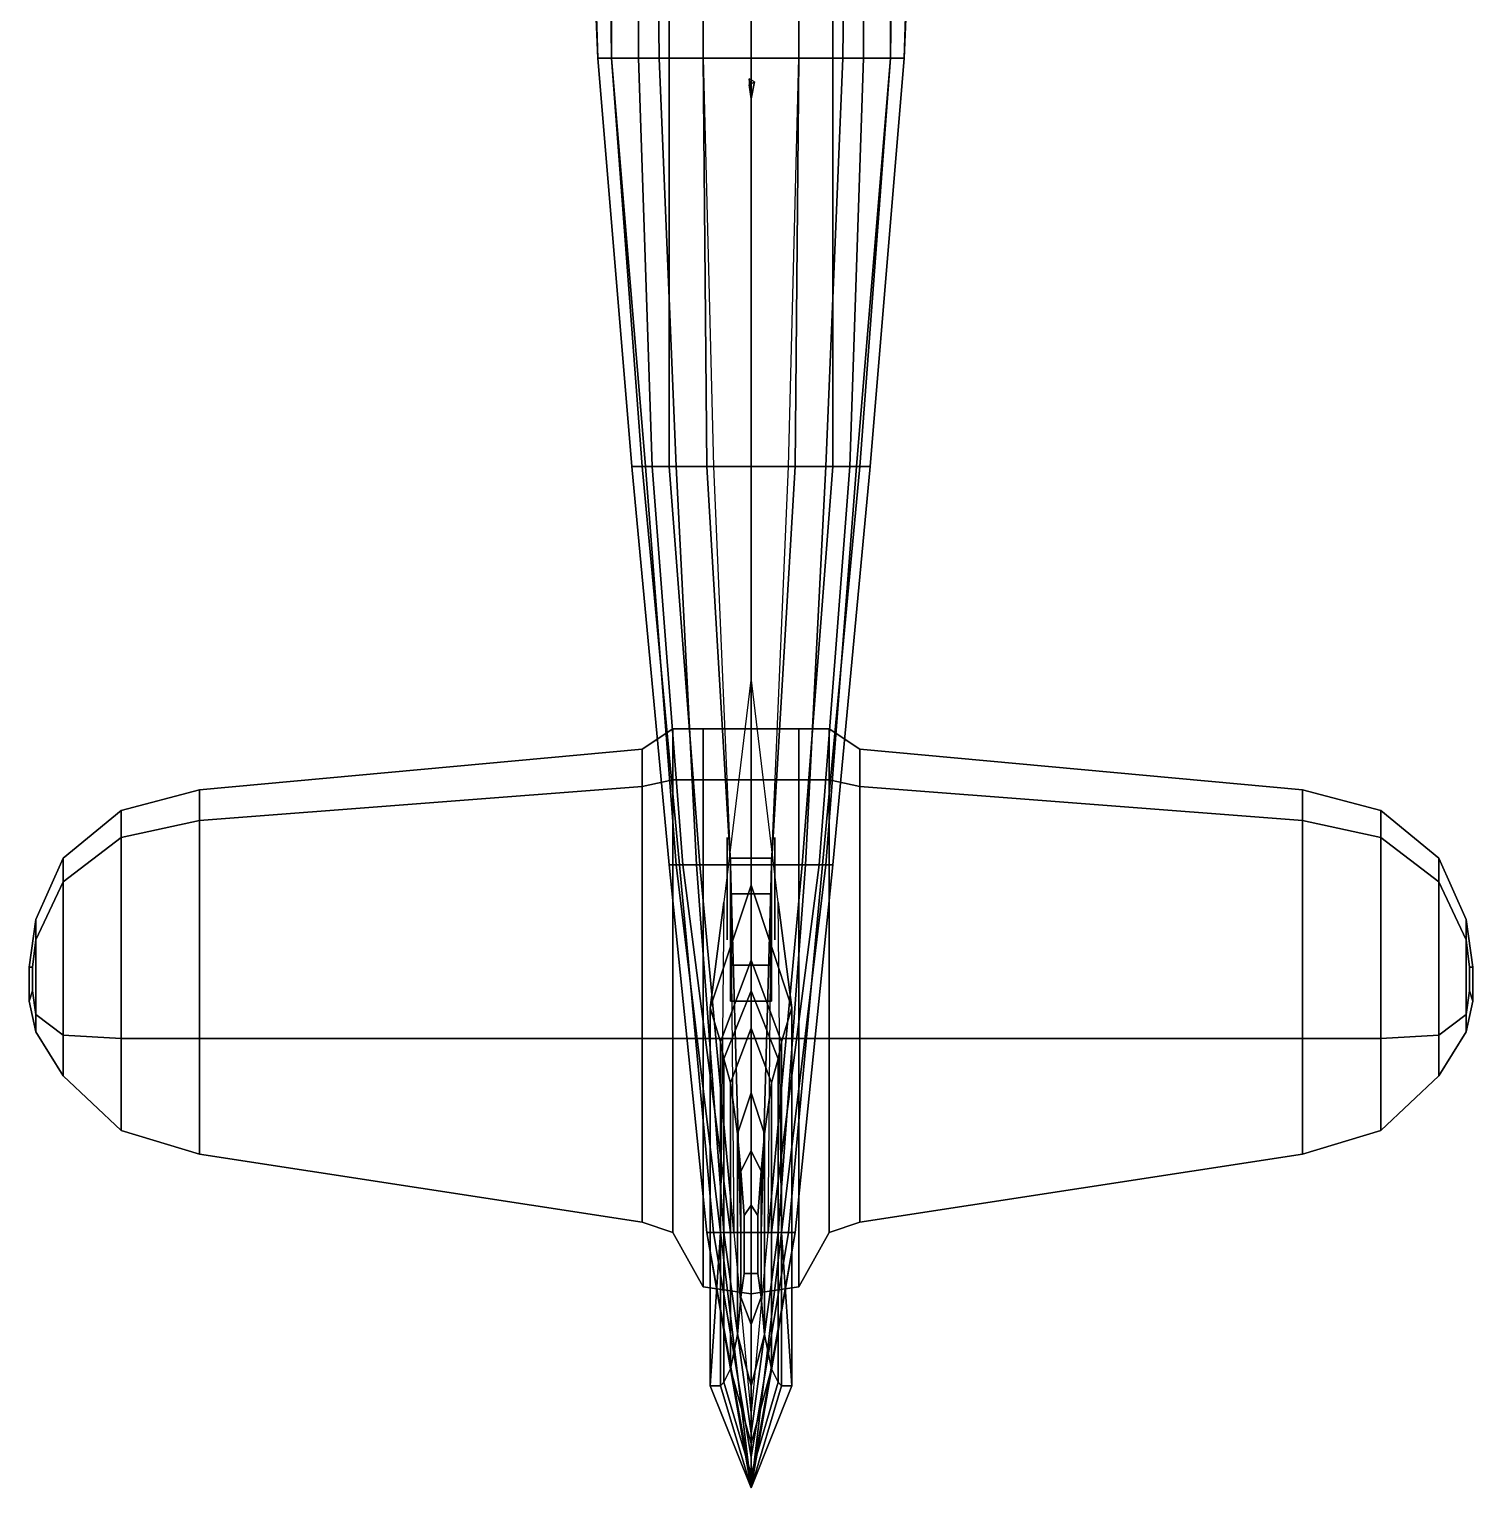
# Model space of a CAD drawing. Header units: millimetres. Extents: x -6.5 to 6.5, y -5 to 22.1.
# Drawn here: x -2.12 to 2.12, y -5.03 to -0.745 of the extents above; entities that cross this region are included whole.
import ezdxf

# ---------------------------------------------------------------- set-up
doc = ezdxf.new("R2010")
doc.units = ezdxf.units.MM
for name, color, linetype in [('shassis', 3, 'Continuous'), ('wheels', 2, 'Continuous'), ('wing1', 5, 'Continuous'), ('wing2', 6, 'Continuous')]:
    doc.layers.add(name, color=color, linetype=linetype)

msp = doc.modelspace()

# ---------------------------------------------------------------- linework, layer by layer
for points in [[(-0.49, 0.12, 2.16), (-0.41, 0.12, 1.85), (-0.41, -0.83, 1.94), (-0.45, -0.83, 2.26)], [(-0.48, 0.12, 2.42), (-0.49, 0.12, 2.16), (-0.45, -0.83, 2.26), (-0.45, -0.83, 2.36)], [(-0.42, 0.12, 2.63), (-0.48, 0.12, 2.42), (-0.45, -0.83, 2.36), (-0.41, -0.83, 2.55)], [(-0.33, 0.12, 2.81), (-0.42, 0.12, 2.63), (-0.41, -0.83, 2.55), (-0.33, -0.83, 2.73)], [(-0.41, 0.12, 1.85), (-0.28, 0.12, 1.66), (-0.27, -0.83, 1.71), (-0.41, -0.83, 1.94)], [(-0.24, 0.12, 2.91), (-0.33, 0.12, 2.81), (-0.33, -0.83, 2.73), (-0.24, -0.83, 2.83)], [(-0.28, 0.12, 1.66), (-0.14, 0.12, 1.56), (-0.14, -0.83, 1.62), (-0.27, -0.83, 1.71)], [(-0.14, 0.12, 2.98), (-0.24, 0.12, 2.91), (-0.24, -0.83, 2.83), (-0.14, -0.83, 2.9)], [(-0.14, 0.12, 1.56), (-0.14, -0.83, 1.62), (0, -0.83, 1.59), (0, 0.12, 1.53)], [(0, 0.12, 3.01), (-0.14, 0.12, 2.98), (-0.14, -0.83, 2.9), (0, -0.83, 2.93)], [(0.14, -0.83, 1.62), (0.14, 0.12, 1.56), (0, 0.12, 1.53), (0, -0.83, 1.59)], [(0, -0.83, 2.93), (0.14, -0.83, 2.9), (0.14, 0.12, 2.98), (0, 0.12, 3.01)], [(0.27, -0.83, 1.71), (0.14, -0.83, 1.62), (0.14, 0.12, 1.56), (0.28, 0.12, 1.66)], [(0.14, -0.83, 2.9), (0.24, -0.83, 2.83), (0.24, 0.12, 2.91), (0.14, 0.12, 2.98)], [(0.24, -0.83, 2.83), (0.33, -0.83, 2.73), (0.33, 0.12, 2.81), (0.24, 0.12, 2.91)], [(0.41, -0.83, 1.94), (0.27, -0.83, 1.71), (0.28, 0.12, 1.66), (0.41, 0.12, 1.85)], [(0.33, -0.83, 2.73), (0.41, -0.83, 2.55), (0.42, 0.12, 2.63), (0.33, 0.12, 2.81)], [(0.45, -0.83, 2.26), (0.41, -0.83, 1.94), (0.41, 0.12, 1.85), (0.49, 0.12, 2.16)], [(0.41, -0.83, 2.55), (0.45, -0.83, 2.36), (0.48, 0.12, 2.42), (0.42, 0.12, 2.63)], [(0.45, -0.83, 2.36), (0.45, -0.83, 2.26), (0.49, 0.12, 2.16), (0.48, 0.12, 2.42)], [(-0.45, -0.83, 2.26), (-0.41, -0.83, 1.94), (-0.32, -2.03, 1.99), (-0.35, -2.03, 2.16)], [(-0.45, -0.83, 2.36), (-0.45, -0.83, 2.26), (-0.35, -2.03, 2.16), (-0.35, -2.03, 2.41)], [(-0.41, -0.83, 2.55), (-0.45, -0.83, 2.36), (-0.35, -2.03, 2.41), (-0.31, -2.03, 2.52)], [(-0.41, -0.83, 1.94), (-0.27, -0.83, 1.71), (-0.22, -2.03, 1.82), (-0.32, -2.03, 1.99)], [(-0.33, -0.83, 2.73), (-0.41, -0.83, 2.55), (-0.31, -2.03, 2.52), (-0.29, -2.03, 2.59)], [(-0.24, -0.83, 2.83), (-0.33, -0.83, 2.73), (-0.29, -2.03, 2.59), (-0.24, -2.03, 2.69)], [(-0.27, -0.83, 1.71), (-0.14, -0.83, 1.62), (-0.11, -2.03, 1.72), (-0.22, -2.03, 1.82)], [(-0.14, -0.83, 2.9), (-0.24, -0.83, 2.83), (-0.24, -2.03, 2.69), (-0.13, -2.03, 2.8)], [(-0.14, -0.83, 1.62), (-0.11, -2.03, 1.72), (0, -2.03, 1.69), (0, -0.83, 1.59)], [(0, -0.83, 2.93), (-0.14, -0.83, 2.9), (-0.13, -2.03, 2.8), (0, -2.03, 2.84)], [(0.11, -2.03, 1.72), (0.14, -0.83, 1.62), (0, -0.83, 1.59), (0, -2.03, 1.69)], [(0, -2.03, 2.84), (0.13, -2.03, 2.8), (0.14, -0.83, 2.9), (0, -0.83, 2.93)], [(0.22, -2.03, 1.82), (0.11, -2.03, 1.72), (0.14, -0.83, 1.62), (0.27, -0.83, 1.71)], [(0.13, -2.03, 2.8), (0.24, -2.03, 2.69), (0.24, -0.83, 2.83), (0.14, -0.83, 2.9)], [(0.32, -2.03, 1.99), (0.22, -2.03, 1.82), (0.27, -0.83, 1.71), (0.41, -0.83, 1.94)], [(0.24, -2.03, 2.69), (0.29, -2.03, 2.59), (0.33, -0.83, 2.73), (0.24, -0.83, 2.83)], [(0.29, -2.03, 2.59), (0.31, -2.03, 2.52), (0.41, -0.83, 2.55), (0.33, -0.83, 2.73)], [(0.31, -2.03, 2.52), (0.35, -2.03, 2.41), (0.45, -0.83, 2.36), (0.41, -0.83, 2.55)], [(0.35, -2.03, 2.16), (0.32, -2.03, 1.99), (0.41, -0.83, 1.94), (0.45, -0.83, 2.26)], [(0.35, -2.03, 2.41), (0.35, -2.03, 2.16), (0.45, -0.83, 2.26), (0.45, -0.83, 2.36)], [(0.01, -0.9, 2.91), (-0.005, -0.8913, 2.91), (0, -0.95, 3.63)], [(-0.005, -0.8913, 2.91), (-0.005, -0.9087, 2.91), (0, -0.95, 3.63)], [(-0.005, -0.9087, 2.91), (0.01, -0.9, 2.91), (0, -0.95, 3.63)], [(-0.35, -2.03, 2.41), (-0.35, -2.03, 2.16), (-0.24, -3.2, 2.19), (-0.24, -3.2, 2.35)], [(-0.31, -2.03, 2.52), (-0.35, -2.03, 2.41), (-0.24, -3.2, 2.35), (-0.22, -3.2, 2.46)], [(-0.35, -2.03, 2.16), (-0.32, -2.03, 1.99), (-0.21, -3.2, 2.05), (-0.24, -3.2, 2.19)], [(-0.32, -2.03, 1.99), (-0.22, -2.03, 1.82), (-0.16, -3.2, 1.92), (-0.21, -3.2, 2.05)], [(-0.29, -2.03, 2.59), (-0.31, -2.03, 2.52), (-0.22, -3.2, 2.46), (-0.2, -3.2, 2.55)], [(-0.24, -2.03, 2.69), (-0.29, -2.03, 2.59), (-0.2, -3.2, 2.55), (-0.15, -3.2, 2.63)], [(-0.13, -2.03, 2.8), (-0.24, -2.03, 2.69), (-0.15, -3.2, 2.63), (-0.06, -3.2, 2.73)], [(-0.22, -2.03, 1.82), (-0.11, -2.03, 1.72), (-0.06, -3.2, 1.81), (-0.16, -3.2, 1.92)], [(0, -2.03, 2.84), (-0.13, -2.03, 2.8), (-0.06, -3.2, 2.73), (0, -3.2, 2.75)], [(-0.11, -2.03, 1.72), (-0.06, -3.2, 1.81), (0, -3.2, 1.78), (0, -2.03, 1.69)], [(0.06, -3.2, 1.81), (0.11, -2.03, 1.72), (0, -2.03, 1.69), (0, -3.2, 1.78)], [(0, -3.2, 2.75), (0.06, -3.2, 2.73), (0.13, -2.03, 2.8), (0, -2.03, 2.84)], [(0.16, -3.2, 1.92), (0.06, -3.2, 1.81), (0.11, -2.03, 1.72), (0.22, -2.03, 1.82)], [(0.06, -3.2, 2.73), (0.15, -3.2, 2.63), (0.24, -2.03, 2.69), (0.13, -2.03, 2.8)], [(0.15, -3.2, 2.63), (0.2, -3.2, 2.55), (0.29, -2.03, 2.59), (0.24, -2.03, 2.69)], [(0.21, -3.2, 2.05), (0.16, -3.2, 1.92), (0.22, -2.03, 1.82), (0.32, -2.03, 1.99)], [(0.2, -3.2, 2.55), (0.22, -3.2, 2.46), (0.31, -2.03, 2.52), (0.29, -2.03, 2.59)], [(0.24, -3.2, 2.19), (0.21, -3.2, 2.05), (0.32, -2.03, 1.99), (0.35, -2.03, 2.16)], [(0.22, -3.2, 2.46), (0.24, -3.2, 2.35), (0.35, -2.03, 2.41), (0.31, -2.03, 2.52)], [(0.24, -3.2, 2.35), (0.24, -3.2, 2.19), (0.35, -2.03, 2.16), (0.35, -2.03, 2.41)], [(0, -3.26, 2.79), (0, -2.65, 2.28), (-0.08, -3.31, 2.28), (-0.12, -3.62, 2.79)], [(0.12, -3.62, 2.79), (0.08, -3.31, 2.28), (0, -2.65, 2.28), (0, -3.26, 2.79)], [(-0.24, -3.2, 2.19), (-0.21, -3.2, 2.05), (-0.11, -4.28, 1.94), (-0.13, -4.28, 2.06)], [(-0.22, -3.2, 2.46), (-0.24, -3.2, 2.35), (-0.13, -4.28, 2.13), (-0.09, -4.28, 2.19)], [(-0.24, -3.2, 2.35), (-0.24, -3.2, 2.19), (-0.13, -4.28, 2.06), (-0.13, -4.28, 2.13)], [(-0.2, -3.2, 2.55), (-0.22, -3.2, 2.46), (-0.09, -4.28, 2.19), (-0.06, -4.28, 2.23)], [(-0.21, -3.2, 2.05), (-0.16, -3.2, 1.92), (-0.08, -4.28, 1.85), (-0.11, -4.28, 1.94)], [(-0.15, -3.2, 2.63), (-0.2, -3.2, 2.55), (-0.06, -4.28, 2.23), (-0.05, -4.28, 2.24)], [(-0.16, -3.2, 1.92), (-0.06, -3.2, 1.81), (-0.05, -4.28, 1.81), (-0.08, -4.28, 1.85)], [(-0.06, -3.2, 2.73), (-0.15, -3.2, 2.63), (-0.05, -4.28, 2.24), (-0.03, -4.28, 2.26)], [(-0.06, -3.2, 1.81), (-0.05, -4.28, 1.81), (0, -4.28, 1.78), (0, -3.2, 1.78)], [(0, -3.2, 2.75), (-0.06, -3.2, 2.73), (-0.03, -4.28, 2.26), (0, -4.28, 2.29)], [(0.05, -4.28, 1.81), (0.06, -3.2, 1.81), (0, -3.2, 1.78), (0, -4.28, 1.78)], [(0, -4.28, 2.29), (0.03, -4.28, 2.26), (0.06, -3.2, 2.73), (0, -3.2, 2.75)], [(0.03, -4.28, 2.26), (0.05, -4.28, 2.24), (0.15, -3.2, 2.63), (0.06, -3.2, 2.73)], [(0.08, -4.28, 1.85), (0.05, -4.28, 1.81), (0.06, -3.2, 1.81), (0.16, -3.2, 1.92)], [(0.05, -4.28, 2.24), (0.06, -4.28, 2.23), (0.2, -3.2, 2.55), (0.15, -3.2, 2.63)], [(0.06, -4.28, 2.23), (0.09, -4.28, 2.19), (0.22, -3.2, 2.46), (0.2, -3.2, 2.55)], [(0.11, -4.28, 1.94), (0.08, -4.28, 1.85), (0.16, -3.2, 1.92), (0.21, -3.2, 2.05)], [(0.09, -4.28, 2.19), (0.13, -4.28, 2.13), (0.24, -3.2, 2.35), (0.22, -3.2, 2.46)], [(0.13, -4.28, 2.06), (0.11, -4.28, 1.94), (0.21, -3.2, 2.05), (0.24, -3.2, 2.19)], [(0.13, -4.28, 2.13), (0.13, -4.28, 2.06), (0.24, -3.2, 2.19), (0.24, -3.2, 2.35)], [(0, -3.48, 3.26), (0, -3.26, 2.79), (-0.12, -3.62, 2.79), (-0.09, -3.72, 3.26)], [(0.09, -3.72, 3.26), (0.12, -3.62, 2.79), (0, -3.26, 2.79), (0, -3.48, 3.26)], [(-0.08, -3.31, 2.28), (-0.09, -4.28, 2.19), (-0.12, -4.73, 2.79), (-0.12, -3.62, 2.79)], [(0.12, -4.73, 2.79), (0.09, -4.28, 2.19), (0.08, -3.31, 2.28), (0.12, -3.62, 2.79)], [(0, -3.57, 3.41), (0, -3.48, 3.26), (-0.09, -3.72, 3.26), (-0.08, -3.77, 3.41)], [(0.08, -3.77, 3.41), (0.09, -3.72, 3.26), (0, -3.48, 3.26), (0, -3.57, 3.41)], [(0, -3.68, 3.57), (0, -3.57, 3.41), (-0.08, -3.77, 3.41), (-0.06, -3.84, 3.57)], [(0.06, -3.84, 3.57), (0.08, -3.77, 3.41), (0, -3.57, 3.41), (0, -3.68, 3.57)], [(-0.12, -3.62, 2.79), (-0.12, -4.73, 2.79), (-0.09, -4.73, 3.26), (-0.09, -3.72, 3.26)], [(0.09, -4.73, 3.26), (0.12, -4.73, 2.79), (0.12, -3.62, 2.79), (0.09, -3.72, 3.26)], [(0, -3.87, 3.76), (0, -3.68, 3.57), (-0.06, -3.84, 3.57), (-0.04, -3.99, 3.76)], [(0.04, -3.99, 3.76), (0.06, -3.84, 3.57), (0, -3.68, 3.57), (0, -3.87, 3.76)], [(-0.09, -3.72, 3.26), (-0.09, -4.73, 3.26), (-0.08, -4.72, 3.41), (-0.08, -3.77, 3.41)], [(0.08, -4.72, 3.41), (0.09, -4.73, 3.26), (0.09, -3.72, 3.26), (0.08, -3.77, 3.41)], [(-0.08, -3.77, 3.41), (-0.08, -4.72, 3.41), (-0.06, -4.68, 3.57), (-0.06, -3.84, 3.57)], [(0.06, -4.68, 3.57), (0.08, -4.72, 3.41), (0.08, -3.77, 3.41), (0.06, -3.84, 3.57)], [(-0.06, -3.84, 3.57), (-0.06, -4.68, 3.57), (-0.04, -4.58, 3.76), (-0.04, -3.99, 3.76)], [(0.04, -4.58, 3.76), (0.06, -4.68, 3.57), (0.06, -3.84, 3.57), (0.04, -3.99, 3.76)], [(0, -4.04, 3.86), (0, -3.87, 3.76), (-0.04, -3.99, 3.76), (-0.03, -4.1, 3.86)], [(0.03, -4.1, 3.86), (0.04, -3.99, 3.76), (0, -3.87, 3.76), (0, -4.04, 3.86)], [(-0.04, -3.99, 3.76), (-0.04, -4.58, 3.76), (-0.03, -4.47, 3.86), (-0.03, -4.1, 3.86)], [(0.03, -4.47, 3.86), (0.04, -4.58, 3.76), (0.04, -3.99, 3.76), (0.03, -4.1, 3.86)], [(0, -4.2, 3.91), (0, -4.04, 3.86), (-0.03, -4.1, 3.86), (-0.02, -4.23, 3.9)], [(0.02, -4.23, 3.9), (0.03, -4.1, 3.86), (0, -4.04, 3.86), (0, -4.2, 3.91)], [(-0.03, -4.1, 3.86), (-0.03, -4.47, 3.86), (-0.02, -4.4, 3.9), (-0.02, -4.23, 3.9)], [(0.02, -4.4, 3.9), (0.03, -4.47, 3.86), (0.03, -4.1, 3.86), (0.02, -4.23, 3.9)], [(-0.02, -4.23, 3.9), (-0.02, -4.4, 3.9), (0, -4.4, 3.91), (0, -4.2, 3.91)], [(0, -4.2, 3.91), (0, -4.4, 3.91), (0.02, -4.4, 3.9), (0.02, -4.23, 3.9)], [(-0.09, -4.28, 2.19), (-0.13, -4.28, 2.13), (0, -5.03, 2.13), (0, -5.03, 2.19)], [(-0.13, -4.28, 2.13), (-0.13, -4.28, 2.06), (0, -5.01, 2.06), (0, -5.03, 2.13)], [(-0.13, -4.28, 2.06), (-0.11, -4.28, 1.94), (0, -4.94, 1.94), (0, -5.01, 2.06)], [(-0.12, -4.73, 2.79), (-0.09, -4.28, 2.19), (0, -5.03, 2.19), (0, -5.03, 2.79)], [(-0.11, -4.28, 1.94), (-0.08, -4.28, 1.85), (0, -4.87, 1.85), (0, -4.94, 1.94)], [(-0.08, -4.28, 1.85), (-0.05, -4.28, 1.81), (0, -4.82, 1.81), (0, -4.87, 1.85)], [(-0.05, -4.28, 1.81), (0, -4.82, 1.81), (0, -4.75, 1.78), (0, -4.28, 1.78)], [(0, -5.03, 2.13), (0, -5.01, 2.06), (0.13, -4.28, 2.06), (0.13, -4.28, 2.13)], [(0, -5.03, 2.19), (0, -5.03, 2.13), (0.13, -4.28, 2.13), (0.09, -4.28, 2.19)], [(0, -4.87, 1.85), (0, -4.82, 1.81), (0.05, -4.28, 1.81), (0.08, -4.28, 1.85)], [(0, -4.94, 1.94), (0, -4.87, 1.85), (0.08, -4.28, 1.85), (0.11, -4.28, 1.94)], [(0, -4.82, 1.81), (0.05, -4.28, 1.81), (0, -4.28, 1.78), (0, -4.75, 1.78)], [(0, -5.01, 2.06), (0, -4.94, 1.94), (0.11, -4.28, 1.94), (0.13, -4.28, 2.06)], [(0, -5.03, 2.79), (0, -5.03, 2.19), (0.09, -4.28, 2.19), (0.12, -4.73, 2.79)], [(-0.02, -4.4, 3.9), (-0.03, -4.47, 3.86), (0, -4.55, 3.86), (0, -4.4, 3.91)], [(0, -4.4, 3.91), (0, -4.55, 3.86), (0.03, -4.47, 3.86), (0.02, -4.4, 3.9)], [(-0.03, -4.47, 3.86), (-0.04, -4.58, 3.76), (0, -4.73, 3.76), (0, -4.55, 3.86)], [(0, -4.55, 3.86), (0, -4.73, 3.76), (0.04, -4.58, 3.76), (0.03, -4.47, 3.86)], [(-0.04, -4.58, 3.76), (-0.06, -4.68, 3.57), (0, -4.9, 3.57), (0, -4.73, 3.76)], [(0, -4.73, 3.76), (0, -4.9, 3.57), (0.06, -4.68, 3.57), (0.04, -4.58, 3.76)], [(-0.06, -4.68, 3.57), (-0.08, -4.72, 3.41), (0, -4.99, 3.41), (0, -4.9, 3.57)], [(0, -4.9, 3.57), (0, -4.99, 3.41), (0.08, -4.72, 3.41), (0.06, -4.68, 3.57)], [(-0.09, -4.73, 3.26), (-0.12, -4.73, 2.79), (0, -5.03, 2.79), (0, -5.03, 3.26)], [(-0.08, -4.72, 3.41), (-0.09, -4.73, 3.26), (0, -5.03, 3.26), (0, -4.99, 3.41)], [(0, -4.99, 3.41), (0, -5.03, 3.26), (0.09, -4.73, 3.26), (0.08, -4.72, 3.41)], [(0, -5.03, 3.26), (0, -5.03, 2.79), (0.12, -4.73, 2.79), (0.09, -4.73, 3.26)]]:
    msp.add_3dface(points)
at = {"layer": 'shassis'}
for points in [[(-0.07, -3.12, 1.68), (-0.07, -3.12, 1.81), (-0.07, -3.28, 1.81), (-0.07, -3.28, 1.76)], [(-0.07, -3.17, 1.63), (-0.07, -3.12, 1.68), (-0.07, -3.28, 1.76), (-0.07, -3.23, 1.69)], [(0.07, -3.12, 1.68), (0.07, -3.12, 1.81), (0.07, -3.28, 1.81), (0.07, -3.28, 1.76)], [(0.07, -3.17, 1.63), (0.07, -3.12, 1.68), (0.07, -3.28, 1.76), (0.07, -3.23, 1.69)], [(-0.07, -3.4, 1.48), (-0.07, -3.17, 1.63), (-0.07, -3.23, 1.6919), (-0.07, -3.42, 1.53)], [(0.07, -3.4, 1.48), (0.07, -3.17, 1.63), (0.07, -3.23, 1.6919), (0.07, -3.42, 1.53)]]:
    msp.add_3dface(points, dxfattribs=at)
at = {"layer": 'wheels'}
for points in [[(-0.06, -3.495, 1.3281), (-0.06, -3.285, 1.6919), (-0.06, -3.18, 1.51), (-0.06, -3.285, 1.3281)], [(0.06, -3.18, 1.51), (0.06, -3.285, 1.3281), (-0.06, -3.285, 1.3281), (-0.06, -3.18, 1.51)], [(0.06, -3.285, 1.6919), (0.06, -3.18, 1.51), (-0.06, -3.18, 1.51), (-0.06, -3.285, 1.6919)], [(0.06, -3.285, 1.3281), (0.06, -3.18, 1.51), (0.06, -3.285, 1.6919), (0.06, -3.495, 1.3281)], [(-0.06, -3.6, 1.51), (-0.06, -3.495, 1.6919), (-0.06, -3.285, 1.6919), (-0.06, -3.495, 1.3281)], [(0.06, -3.285, 1.3281), (0.06, -3.495, 1.3281), (-0.06, -3.495, 1.3281), (-0.06, -3.285, 1.3281)], [(0.06, -3.495, 1.6919), (0.06, -3.285, 1.6919), (-0.06, -3.285, 1.6919), (-0.06, -3.495, 1.6919)], [(0.06, -3.495, 1.3281), (0.06, -3.285, 1.6919), (0.06, -3.495, 1.6919), (0.06, -3.6, 1.51)], [(0.06, -3.495, 1.3281), (0.06, -3.6, 1.51), (-0.06, -3.6, 1.51), (-0.06, -3.495, 1.3281)], [(0.06, -3.6, 1.51), (0.06, -3.495, 1.6919), (-0.06, -3.495, 1.6919), (-0.06, -3.6, 1.51)]]:
    msp.add_3dface(points, dxfattribs=at)
at = {"layer": 'wing1'}
for points in [[(-0.32, -2.97, 2.58), (-0.23, -2.95, 2.59), (-0.23, -2.8, 2.47), (-0.32, -2.86, 2.47)], [(-0.32, -2.86, 2.47), (-0.23, -2.8, 2.47), (-0.23, -2.95, 2.36), (-0.32, -2.97, 2.38)], [(-0.23, -2.95, 2.59), (-0.14, -2.95, 2.61), (-0.14, -2.8, 2.47), (-0.23, -2.8, 2.47)], [(-0.23, -2.8, 2.47), (-0.14, -2.8, 2.47), (-0.14, -2.95, 2.34), (-0.23, -2.95, 2.36)], [(-0.14, -2.95, 2.61), (0, -2.95, 2.77), (0, -2.8, 2.47), (-0.14, -2.8, 2.47)], [(-0.14, -2.8, 2.47), (0, -2.8, 2.47), (0, -2.95, 2.18), (-0.14, -2.95, 2.34)], [(-1.62, -3.07, 2.58), (-0.32, -2.97, 2.58), (-0.32, -2.86, 2.47), (-1.62, -2.98, 2.49)], [(-1.62, -2.98, 2.49), (-0.32, -2.86, 2.47), (-0.32, -2.97, 2.38), (-1.62, -3.07, 2.4)], [(-0.23, -3.71, 2.59), (-0.23, -2.95, 2.59), (-0.32, -2.97, 2.58), (-0.32, -3.71, 2.58)], [(-0.32, -2.97, 2.38), (-0.23, -2.95, 2.36), (-0.23, -3.71, 2.36), (-0.32, -3.71, 2.38)], [(-0.14, -3.71, 2.61), (-0.14, -2.95, 2.61), (-0.23, -2.95, 2.59), (-0.23, -3.71, 2.59)], [(-0.23, -2.95, 2.36), (-0.14, -2.95, 2.34), (-0.14, -3.71, 2.34), (-0.23, -3.71, 2.36)], [(0, -3.71, 2.77), (0, -2.95, 2.77), (-0.14, -2.95, 2.61), (-0.14, -3.71, 2.61)], [(-0.14, -2.95, 2.34), (0, -2.95, 2.18), (0, -3.71, 2.18), (-0.14, -3.71, 2.34)], [(-1.85, -3.12, 2.58), (-1.62, -3.07, 2.58), (-1.62, -2.98, 2.49), (-1.85, -3.04, 2.5)], [(-1.85, -3.04, 2.5), (-1.62, -2.98, 2.49), (-1.62, -3.07, 2.4), (-1.85, -3.12, 2.42)], [(-0.32, -3.71, 2.58), (-0.32, -2.97, 2.58), (-1.62, -3.07, 2.58), (-1.62, -3.71, 2.58)], [(-1.62, -3.07, 2.4), (-0.32, -2.97, 2.38), (-0.32, -3.71, 2.38), (-1.62, -3.71, 2.4)], [(-2.02, -3.25, 2.55), (-1.85, -3.12, 2.58), (-1.85, -3.04, 2.5), (-2.02, -3.18, 2.5)], [(-2.02, -3.18, 2.5), (-1.85, -3.04, 2.5), (-1.85, -3.12, 2.42), (-2.02, -3.25, 2.45)], [(-1.62, -3.71, 2.58), (-1.62, -3.07, 2.58), (-1.85, -3.12, 2.58), (-1.85, -3.71, 2.58)], [(-1.85, -3.12, 2.42), (-1.62, -3.07, 2.4), (-1.62, -3.71, 2.4), (-1.85, -3.71, 2.42)], [(-1.85, -3.71, 2.58), (-1.85, -3.12, 2.58), (-2.02, -3.25, 2.55), (-2.02, -3.7, 2.55)], [(-2.02, -3.25, 2.45), (-1.85, -3.12, 2.42), (-1.85, -3.71, 2.42), (-2.02, -3.7, 2.45)], [(-2.1, -3.42, 2.54), (-2.02, -3.25, 2.55), (-2.02, -3.18, 2.5), (-2.1, -3.36, 2.51)], [(-2.1, -3.36, 2.51), (-2.02, -3.18, 2.5), (-2.02, -3.25, 2.45), (-2.1, -3.42, 2.49)], [(-2.02, -3.7, 2.55), (-2.02, -3.25, 2.55), (-2.1, -3.42, 2.54), (-2.1, -3.64, 2.54)], [(-2.1, -3.42, 2.49), (-2.02, -3.25, 2.45), (-2.02, -3.7, 2.45), (-2.1, -3.64, 2.49)], [(-2.11, -3.5, 2.53), (-2.1, -3.42, 2.54), (-2.1, -3.36, 2.51), (-2.12, -3.5, 2.51)], [(-2.12, -3.5, 2.51), (-2.1, -3.36, 2.51), (-2.1, -3.42, 2.49), (-2.11, -3.5, 2.5)], [(-2.1, -3.64, 2.54), (-2.1, -3.42, 2.54), (-2.11, -3.5, 2.53), (-2.11, -3.57, 2.53)], [(-2.11, -3.5, 2.5), (-2.1, -3.42, 2.49), (-2.1, -3.64, 2.49), (-2.11, -3.57, 2.5)], [(-2.11, -3.57, 2.53), (-2.11, -3.5, 2.53), (-2.12, -3.5, 2.51), (-2.12, -3.6, 2.51)], [(-2.12, -3.6, 2.51), (-2.12, -3.5, 2.51), (-2.11, -3.5, 2.5), (-2.11, -3.57, 2.5)], [(-2.12, -3.6, 2.51), (-2.1, -3.69, 2.51), (-2.1, -3.64, 2.54), (-2.11, -3.57, 2.53)], [(-2.11, -3.57, 2.5), (-2.1, -3.64, 2.49), (-2.1, -3.69, 2.51), (-2.12, -3.6, 2.51)], [(-2.1, -3.69, 2.51), (-2.02, -3.82, 2.5), (-2.02, -3.7, 2.55), (-2.1, -3.64, 2.54)], [(-2.1, -3.64, 2.49), (-2.02, -3.7, 2.45), (-2.02, -3.82, 2.5), (-2.1, -3.69, 2.51)], [(-2.02, -3.82, 2.5), (-1.85, -3.98, 2.5), (-1.85, -3.71, 2.58), (-2.02, -3.7, 2.55)], [(-2.02, -3.7, 2.45), (-1.85, -3.71, 2.42), (-1.85, -3.98, 2.5), (-2.02, -3.82, 2.5)], [(-1.85, -3.98, 2.5), (-1.62, -4.05, 2.49), (-1.62, -3.71, 2.58), (-1.85, -3.71, 2.58)], [(-1.85, -3.71, 2.42), (-1.62, -3.71, 2.4), (-1.62, -4.05, 2.49), (-1.85, -3.98, 2.5)], [(-1.62, -4.05, 2.49), (-0.32, -4.25, 2.47), (-0.32, -3.71, 2.58), (-1.62, -3.71, 2.58)], [(-1.62, -3.71, 2.4), (-0.32, -3.71, 2.38), (-0.32, -4.25, 2.47), (-1.62, -4.05, 2.49)], [(-0.32, -4.25, 2.47), (-0.23, -4.28, 2.47), (-0.23, -3.71, 2.59), (-0.32, -3.71, 2.58)], [(-0.32, -3.71, 2.38), (-0.23, -3.71, 2.36), (-0.23, -4.28, 2.47), (-0.32, -4.25, 2.47)], [(-0.23, -4.28, 2.47), (-0.14, -4.44, 2.47), (-0.14, -3.71, 2.61), (-0.23, -3.71, 2.59)], [(-0.23, -3.71, 2.36), (-0.14, -3.71, 2.34), (-0.14, -4.44, 2.47), (-0.23, -4.28, 2.47)], [(-0.14, -4.44, 2.47), (0, -4.46, 2.47), (0, -3.71, 2.77), (-0.14, -3.71, 2.61)], [(-0.14, -3.71, 2.34), (0, -3.71, 2.18), (0, -4.46, 2.47), (-0.14, -4.44, 2.47)]]:
    msp.add_3dface(points, dxfattribs=at)
at = {"layer": 'wing2'}
for points in [[(0.14, -2.8, 2.47), (0, -2.8, 2.47), (0, -2.95, 2.18), (0.14, -2.95, 2.34)], [(0.14, -2.95, 2.61), (0, -2.95, 2.77), (0, -2.8, 2.47), (0.14, -2.8, 2.47)], [(0.23, -2.95, 2.59), (0.14, -2.95, 2.61), (0.14, -2.8, 2.47), (0.23, -2.8, 2.47)], [(0.23, -2.8, 2.47), (0.14, -2.8, 2.47), (0.14, -2.95, 2.34), (0.23, -2.95, 2.36)], [(0.32, -2.97, 2.58), (0.23, -2.95, 2.59), (0.23, -2.8, 2.47), (0.32, -2.86, 2.47)], [(0.32, -2.86, 2.47), (0.23, -2.8, 2.47), (0.23, -2.95, 2.36), (0.32, -2.97, 2.38)], [(1.62, -3.07, 2.58), (0.32, -2.97, 2.58), (0.32, -2.86, 2.47), (1.62, -2.98, 2.49)], [(1.62, -2.98, 2.49), (0.32, -2.86, 2.47), (0.32, -2.97, 2.38), (1.62, -3.07, 2.4)], [(0.14, -2.95, 2.34), (0, -2.95, 2.18), (0, -3.71, 2.18), (0.14, -3.71, 2.34)], [(0, -3.71, 2.77), (0, -2.95, 2.77), (0.14, -2.95, 2.61), (0.14, -3.71, 2.61)], [(0.23, -2.95, 2.36), (0.14, -2.95, 2.34), (0.14, -3.71, 2.34), (0.23, -3.71, 2.36)], [(0.14, -3.71, 2.61), (0.14, -2.95, 2.61), (0.23, -2.95, 2.59), (0.23, -3.71, 2.59)], [(0.32, -2.97, 2.38), (0.23, -2.95, 2.36), (0.23, -3.71, 2.36), (0.32, -3.71, 2.38)], [(0.23, -3.71, 2.59), (0.23, -2.95, 2.59), (0.32, -2.97, 2.58), (0.32, -3.71, 2.58)], [(1.62, -3.07, 2.4), (0.32, -2.97, 2.38), (0.32, -3.71, 2.38), (1.62, -3.71, 2.4)], [(0.32, -3.71, 2.58), (0.32, -2.97, 2.58), (1.62, -3.07, 2.58), (1.62, -3.71, 2.58)], [(1.85, -3.12, 2.58), (1.62, -3.07, 2.58), (1.62, -2.98, 2.49), (1.85, -3.04, 2.5)], [(1.85, -3.04, 2.5), (1.62, -2.98, 2.49), (1.62, -3.07, 2.4), (1.85, -3.12, 2.42)], [(2.02, -3.25, 2.55), (1.85, -3.12, 2.58), (1.85, -3.04, 2.5), (2.02, -3.18, 2.5)], [(2.02, -3.18, 2.5), (1.85, -3.04, 2.5), (1.85, -3.12, 2.42), (2.02, -3.25, 2.45)], [(1.85, -3.12, 2.42), (1.62, -3.07, 2.4), (1.62, -3.71, 2.4), (1.85, -3.71, 2.42)], [(1.62, -3.71, 2.58), (1.62, -3.07, 2.58), (1.85, -3.12, 2.58), (1.85, -3.71, 2.58)], [(2.02, -3.25, 2.45), (1.85, -3.12, 2.42), (1.85, -3.71, 2.42), (2.02, -3.7, 2.45)], [(1.85, -3.71, 2.58), (1.85, -3.12, 2.58), (2.02, -3.25, 2.55), (2.02, -3.7, 2.55)], [(2.1, -3.42, 2.54), (2.02, -3.25, 2.55), (2.02, -3.18, 2.5), (2.1, -3.36, 2.51)], [(2.1, -3.36, 2.51), (2.02, -3.18, 2.5), (2.02, -3.25, 2.45), (2.1, -3.42, 2.49)], [(2.1, -3.42, 2.49), (2.02, -3.25, 2.45), (2.02, -3.7, 2.45), (2.1, -3.64, 2.49)], [(2.02, -3.7, 2.55), (2.02, -3.25, 2.55), (2.1, -3.42, 2.54), (2.1, -3.64, 2.54)], [(2.11, -3.5, 2.53), (2.1, -3.42, 2.54), (2.1, -3.36, 2.51), (2.12, -3.5, 2.51)], [(2.12, -3.5, 2.51), (2.1, -3.36, 2.51), (2.1, -3.42, 2.49), (2.11, -3.5, 2.5)], [(2.11, -3.5, 2.5), (2.1, -3.42, 2.49), (2.1, -3.64, 2.49), (2.11, -3.57, 2.5)], [(2.1, -3.64, 2.54), (2.1, -3.42, 2.54), (2.11, -3.5, 2.53), (2.11, -3.57, 2.53)], [(2.12, -3.6, 2.51), (2.12, -3.5, 2.51), (2.11, -3.5, 2.5), (2.11, -3.57, 2.5)], [(2.11, -3.57, 2.53), (2.11, -3.5, 2.53), (2.12, -3.5, 2.51), (2.12, -3.6, 2.51)], [(2.11, -3.57, 2.5), (2.1, -3.64, 2.49), (2.1, -3.69, 2.51), (2.12, -3.6, 2.51)], [(2.12, -3.6, 2.51), (2.1, -3.69, 2.51), (2.1, -3.64, 2.54), (2.11, -3.57, 2.53)], [(2.1, -3.64, 2.49), (2.02, -3.7, 2.45), (2.02, -3.82, 2.5), (2.1, -3.69, 2.51)], [(2.1, -3.69, 2.51), (2.02, -3.82, 2.5), (2.02, -3.7, 2.55), (2.1, -3.64, 2.54)], [(0.14, -3.71, 2.34), (0, -3.71, 2.18), (0, -4.46, 2.47), (0.14, -4.44, 2.47)], [(0.14, -4.44, 2.47), (0, -4.46, 2.47), (0, -3.71, 2.77), (0.14, -3.71, 2.61)], [(0.23, -3.71, 2.36), (0.14, -3.71, 2.34), (0.14, -4.44, 2.47), (0.23, -4.28, 2.47)], [(0.23, -4.28, 2.47), (0.14, -4.44, 2.47), (0.14, -3.71, 2.61), (0.23, -3.71, 2.59)], [(0.32, -3.71, 2.38), (0.23, -3.71, 2.36), (0.23, -4.28, 2.47), (0.32, -4.25, 2.47)], [(0.32, -4.25, 2.47), (0.23, -4.28, 2.47), (0.23, -3.71, 2.59), (0.32, -3.71, 2.58)], [(1.62, -3.71, 2.4), (0.32, -3.71, 2.38), (0.32, -4.25, 2.47), (1.62, -4.05, 2.49)], [(1.62, -4.05, 2.49), (0.32, -4.25, 2.47), (0.32, -3.71, 2.58), (1.62, -3.71, 2.58)], [(1.85, -3.71, 2.42), (1.62, -3.71, 2.4), (1.62, -4.05, 2.49), (1.85, -3.98, 2.5)], [(1.85, -3.98, 2.5), (1.62, -4.05, 2.49), (1.62, -3.71, 2.58), (1.85, -3.71, 2.58)], [(2.02, -3.7, 2.45), (1.85, -3.71, 2.42), (1.85, -3.98, 2.5), (2.02, -3.82, 2.5)], [(2.02, -3.82, 2.5), (1.85, -3.98, 2.5), (1.85, -3.71, 2.58), (2.02, -3.7, 2.55)]]:
    msp.add_3dface(points, dxfattribs=at)

doc.saveas('drawing.dxf')
